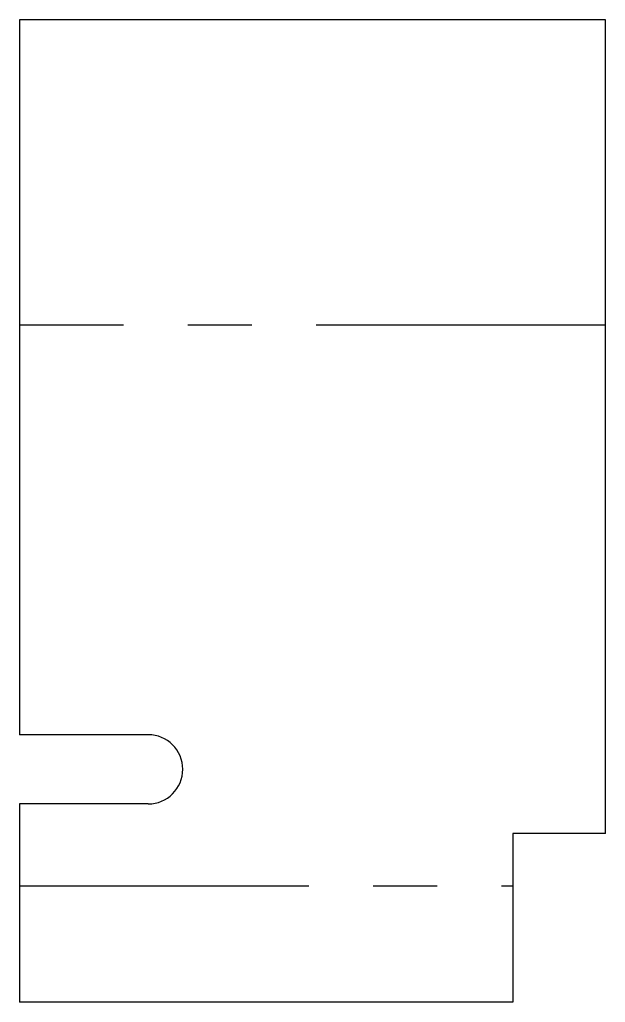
# Model space of a CAD drawing. Extents: x -0.91 to 0, y -1.06 to 0.47.
import ezdxf

# ---------------------------------------------------------------- set-up
doc = ezdxf.new("R2010")
doc.units = 0
doc.header["$MEASUREMENT"] = 0
doc.linetypes.add('CENTER', pattern=[0.72, 0.45, -0.09, 0.09, -0.09])
doc.layers.add('SHEETMETAL_BEND_LINES_DOWN', color=7, linetype='CENTER')
doc.layers.add('VISIBLE', color=7, linetype='CONTINUOUS')

msp = doc.modelspace()

# ---------------------------------------------------------------- linework, layer by layer
at = {"layer": 'SHEETMETAL_BEND_LINES_DOWN'}
for p, q in [((0, -0.0022), (-0.9115, -0.0022)), ((-0.9115, -0.8742), (-0.144, -0.8742))]:
    msp.add_line(p, q, dxfattribs=at)
at = {"layer": 'VISIBLE'}
for p, q in [((0, 0.4726), (-0.9115, 0.4726)), ((-0.9115, 0.4726), (-0.9115, -0.6392)), ((0, -0.793), (0, 0.4726)), ((-0.7115, -0.6392), (-0.9115, -0.6392)), ((-0.7115, -0.7468), (-0.9115, -0.7468)), ((-0.9115, -0.7468), (-0.9115, -1.0553)), ((-0.144, -0.793), (-0.144, -1.0553)), ((0, -0.793), (-0.144, -0.793)), ((-0.144, -1.0553), (-0.9115, -1.0553))]:
    msp.add_line(p, q, dxfattribs=at)
msp.add_arc((-0.7115, -0.693), 0.0538, 270, 90, dxfattribs=at)

doc.saveas('drawing.dxf')
